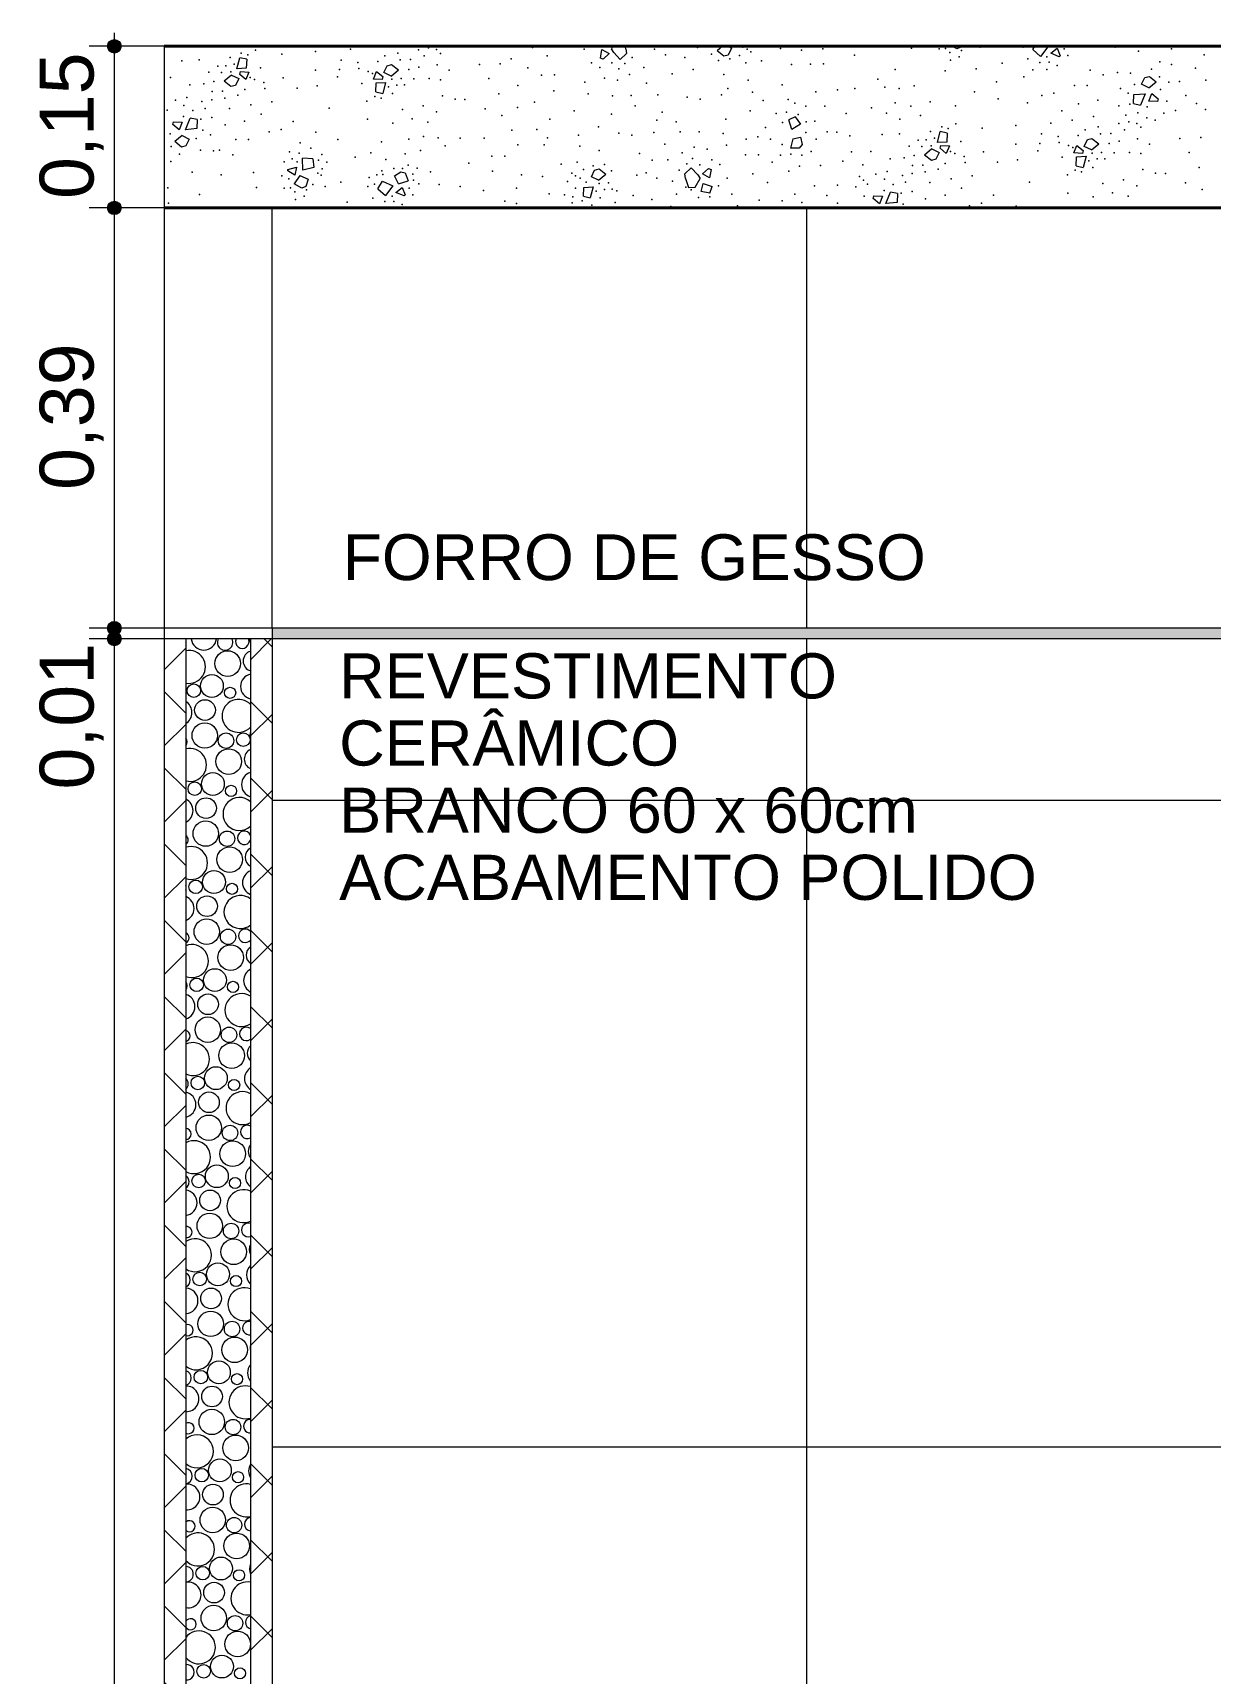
# Model space of a CAD drawing. Header units: metres. Extents: x -1.9 to 95.3, y -2.2 to 2.5.
# Drawn here: x 79.945 to 81.038, y 0.075 to 1.597 of the extents above; entities that cross this region are included whole.
import ezdxf

# ---------------------------------------------------------------- set-up
doc = ezdxf.new("R2010")
doc.units = ezdxf.units.M
doc.header["$MEASUREMENT"] = 0
for name, color, linetype in [('COTAS CORTE', 7, 'Continuous'), ('FORRO.EXEC', 7, 'Continuous'), ('LAJES.EST', 7, 'Continuous'), ('PAREDE CONSTRUIR', 7, 'Continuous')]:
    doc.layers.add(name, color=color, linetype=linetype)
for name, color, linetype, lineweight, true_color in [('COTAS CORTE_Caneta_No__25', 7, 'Continuous', 13, 0x982312), ('LAJES.EST_Caneta_No__97', 7, 'Continuous', 13, 0x6b6b6b), ('NOTAS-EXECUTIVO.ARQ_Caneta_No__12', 7, 'Continuous', 0, 0x030303), ('PAREDE CONSTRUIR_Caneta_No__96', 7, 'Continuous', 0, 0xb6b6b6), ('PAREDE CONSTRUIR_Caneta_No__97', 7, 'Continuous', 13, 0x6b6b6b)]:
    doc.layers.add(name, color=color, linetype=linetype, lineweight=lineweight, true_color=true_color)
for name, color, linetype, lineweight in [('FORRO.EXEC_Caneta_No__241', 7, 'Continuous', 13), ('LAJES.EST_Caneta_No__1', 7, 'Continuous', 40), ('LAJES.EST_Caneta_No__241', 7, 'Continuous', 13), ('PAREDE CONSTRUIR_Caneta_No__241', 7, 'Continuous', 13), ('PAREDE CONSTRUIR_Caneta_No__83', 84, 'Continuous', 0)]:
    doc.layers.add(name, color=color, linetype=linetype, lineweight=lineweight)
doc.styles.add('GENERATED_STYLE_1', font='arial.ttf')
doc.dimstyles.new('GENERATED_STYLE__2', dxfattribs={"dimtxt": 0.05, "dimasz": 0.02375, "dimexe": 0.18, "dimexo": 0.267183, "dimgap": 0, "dimtad": 1, "dimzin": 0, "dimdsep": 46, "dimtxsty": 'GENERATED_STYLE_1', "dimblk": 'ARROWHEAD_11', "dimblk1": 'ARROWHEAD_11', "dimblk2": 'ARROWHEAD_11', "dimcen": 0.09, "dimclrd": 256, "dimclre": 256, "dimclrt": 256, "dimadec": 0, "dimazin": 0, "dimtfac": 1, "dimtdec": 4, "dimtmove": 0, "dimatfit": 3, "dimfxl": 0, "dimtolj": 1, "dimtzin": 0, "dimarcsym": 0})
pattern_1 = [(45, (140.726885, -2.115), (-0.03535534, 0.03535534), []), (135, (140.726885, -2.115), (0.03535534, 0.03535534), [])]

# ---------------------------------------------------------------- blocks, each defined once
blk = doc.blocks.new('*X286', base_point=(140.7269, -2.115))
at = {"layer": 'PAREDE CONSTRUIR_Caneta_No__96', "color": 253, "linetype": 'Continuous', "lineweight": 0, "true_color": 0xb6b6b6}
for centre, radius in [((80.1261, 1.0122), 0.0119), ((80.0947, 0.987), 0.00627), ((80.1115, 0.9914), 0.0106), ((80.1284, 0.985), 0.00517), ((80.1051, 0.969), 0.00959), ((80.1049, 0.9454), 0.0118), ((80.1246, 0.9406), 0.00715), ((80.1406, 0.9415), 0.00627), ((80.1271, 0.9212), 0.0119), ((80.0956, 0.896), 0.00627), ((80.1124, 0.9004), 0.0106), ((80.1293, 0.894), 0.00517), ((80.1061, 0.878), 0.00959), ((80.1058, 0.8544), 0.0118), ((80.1256, 0.8496), 0.00715), ((80.128, 0.8302), 0.0119), ((80.0965, 0.805), 0.00627), ((80.1134, 0.8094), 0.0106), ((80.1302, 0.8031), 0.00517), ((80.107, 0.787), 0.00959), ((80.1067, 0.7634), 0.0118), ((80.1265, 0.7586), 0.00715), ((80.1289, 0.7393), 0.0119), ((80.0974, 0.714), 0.00627), ((80.1143, 0.7184), 0.0106), ((80.1311, 0.7121), 0.00517), ((80.1079, 0.696), 0.00959), ((80.1077, 0.6724), 0.0118), ((80.1274, 0.6676), 0.00715), ((80.1298, 0.6483), 0.0119), ((80.0984, 0.623), 0.00627), ((80.1152, 0.6274), 0.0106), ((80.1321, 0.6211), 0.00517), ((80.1088, 0.605), 0.00959), ((80.1086, 0.5814), 0.0118), ((80.1283, 0.5766), 0.00715), ((80.1308, 0.5573), 0.0119), ((80.0993, 0.532), 0.00627), ((80.1161, 0.5364), 0.0106), ((80.133, 0.5301), 0.00517), ((80.1098, 0.514), 0.00959), ((80.1095, 0.4904), 0.0118), ((80.1293, 0.4856), 0.00715), ((80.1317, 0.4663), 0.0119), ((80.1002, 0.441), 0.00627), ((80.1171, 0.4454), 0.0106), ((80.1339, 0.4391), 0.00517), ((80.1107, 0.423), 0.00959), ((80.1104, 0.3994), 0.0118), ((80.1302, 0.3946), 0.00715), ((80.1326, 0.3753), 0.0119), ((80.1012, 0.35), 0.00627), ((80.118, 0.3544), 0.0106), ((80.1348, 0.3481), 0.00517), ((80.1116, 0.332), 0.00959), ((80.1114, 0.3084), 0.0118), ((80.1311, 0.3036), 0.00715), ((80.1335, 0.2843), 0.0119), ((80.1189, 0.2634), 0.0106), ((80.1021, 0.259), 0.00627), ((80.1358, 0.2571), 0.00517), ((80.1125, 0.241), 0.00959), ((80.1123, 0.2174), 0.0118), ((80.1321, 0.2126), 0.00715), ((80.1345, 0.1933), 0.0119), ((80.1199, 0.1724), 0.0106), ((80.103, 0.168), 0.00627), ((80.1367, 0.1661), 0.00517), ((80.1135, 0.15), 0.00959), ((80.1132, 0.1264), 0.0118), ((80.133, 0.1216), 0.00715), ((80.1354, 0.1023), 0.0119), ((80.1208, 0.0814), 0.0106), ((80.1039, 0.077), 0.00627), ((80.1376, 0.0751), 0.00517)]:
    blk.add_circle(centre, radius, dxfattribs=at)
for centre, radius, start, end in [((80.0824, 1.0305), 0.00517, 341.4327, 18.5673), ((80.0902, 1.0091), 0.0153, 259.0465, 100.9535), ((80.104, 1.0364), 0.0118, 186.597, 353.403), ((80.1237, 1.0316), 0.00715, 151.4275, 28.5725), ((80.1397, 1.0325), 0.00627, 156.1784, 23.8216), ((80.1501, 1.0145), 0.00959, 107.0254, 252.9746), ((80.1565, 1.0369), 0.0106, 190.2924, 210.3118), ((80.1499, 0.9909), 0.0118, 102.4648, 257.5352), ((80.0811, 0.9667), 0.0119, 301.3279, 58.6721), ((80.1362, 0.9636), 0.0153, 43.1468, 316.8532), ((80.1574, 0.9459), 0.0106, 161.8831, 198.1169), ((80.0834, 0.9395), 0.00517, 320.2313, 39.7687), ((80.0912, 0.9181), 0.0153, 255.4881, 104.5119), ((80.1511, 0.9235), 0.00959, 112.921, 247.079), ((80.1508, 0.8999), 0.0118, 107.1102, 252.8898), ((80.0821, 0.8757), 0.0119, 296.2454, 63.7546), ((80.1371, 0.8726), 0.0153, 48.0074, 311.9926), ((80.0843, 0.8485), 0.00517, 306.1085, 53.8915), ((80.1415, 0.8505), 0.00627, 22.1479, 337.8521), ((80.0921, 0.8271), 0.0153, 251.8714, 108.1286), ((80.152, 0.8325), 0.00959, 119.0862, 240.9138), ((80.1517, 0.8089), 0.0118, 111.8748, 248.1252), ((80.0806, 0.8041), 0.00715, 341.1246, 18.8754), ((80.083, 0.7848), 0.0119, 291.3768, 68.6232), ((80.138, 0.7816), 0.0153, 52.5214, 307.4786), ((80.0852, 0.7576), 0.00517, 294.2048, 65.7952), ((80.1424, 0.7595), 0.00627, 38.8907, 321.1093), ((80.093, 0.7361), 0.0153, 248.1783, 111.8217), ((80.1529, 0.7415), 0.00959, 125.647, 234.353), ((80.0815, 0.7131), 0.00715, 324.7394, 35.2606), ((80.1527, 0.7179), 0.0118, 116.8047, 243.1953), ((80.0839, 0.6938), 0.0119, 286.6653, 73.3347), ((80.1389, 0.6906), 0.0153, 56.7773, 303.2227), ((80.0861, 0.6666), 0.00517, 283.3372, 76.6628), ((80.1434, 0.6685), 0.00627, 50.9147, 309.0853), ((80.0939, 0.6451), 0.0153, 244.387, 115.613), ((80.1538, 0.6505), 0.00959, 132.8011, 227.1989), ((80.0824, 0.6221), 0.00715, 313.3809, 46.6191), ((80.1536, 0.6269), 0.0118, 121.9596, 238.0404), ((80.0848, 0.6028), 0.0119, 282.0674, 77.9326), ((80.1399, 0.5996), 0.0153, 60.835, 299.165), ((80.0871, 0.5756), 0.00517, 272.9443, 87.0557), ((80.1443, 0.5775), 0.00627, 61.1442, 298.8558), ((80.0949, 0.5541), 0.0153, 240.4713, 119.5287), ((80.1548, 0.5595), 0.00959, 140.9067, 219.0933), ((80.0833, 0.5311), 0.00715, 303.8593, 56.1407), ((80.1545, 0.5359), 0.0118, 127.4227, 232.5773), ((80.0858, 0.5118), 0.0119, 277.5473, 82.4527), ((80.1408, 0.5086), 0.0153, 64.7381, 295.2619), ((80.088, 0.4846), 0.00517, 262.6487, 97.3513), ((80.1452, 0.4865), 0.00627, 70.4434, 289.5566), ((80.0958, 0.4631), 0.0153, 236.3975, 123.6025), ((80.1557, 0.4685), 0.00959, 150.7839, 209.2161), ((80.0843, 0.4401), 0.00715, 295.3069, 64.6931), ((80.1554, 0.4449), 0.0118, 133.3191, 226.6809), ((80.0867, 0.4208), 0.0119, 273.0741, 86.9259), ((80.1417, 0.4176), 0.0153, 68.5193, 291.4807), ((80.0889, 0.3936), 0.00517, 252.1052, 107.8948), ((80.1462, 0.3955), 0.00627, 79.2298, 280.7702), ((80.0967, 0.3721), 0.0153, 232.1209, 127.8791), ((80.1566, 0.3775), 0.00959, 165.801, 194.199), ((80.0852, 0.3491), 0.00715, 287.3241, 72.6759), ((80.1564, 0.3539), 0.0118, 139.8564, 220.1436), ((80.0876, 0.3298), 0.0119, 268.6195, 91.3805), ((80.1426, 0.3266), 0.0153, 72.2047, 287.7953), ((80.0898, 0.3026), 0.00517, 240.8835, 119.1165), ((80.1471, 0.3045), 0.00627, 87.7648, 272.2352), ((80.0976, 0.2811), 0.0153, 227.5794, 132.4206), ((80.0861, 0.2581), 0.00715, 279.6766, 80.3234), ((80.1573, 0.2629), 0.0118, 147.4372, 212.5628), ((80.0885, 0.2388), 0.0119, 264.1566, 95.8434), ((80.1436, 0.2356), 0.0153, 75.8153, 284.1847), ((80.0908, 0.2116), 0.00517, 228.2483, 131.7517), ((80.148, 0.2135), 0.00627, 96.25, 263.75), ((80.0986, 0.1901), 0.0153, 222.6812, 137.3188), ((80.0871, 0.1671), 0.00715, 272.2006, 87.7994), ((80.1582, 0.1719), 0.0118, 157.098, 202.902), ((80.0895, 0.1478), 0.0119, 259.6578, 100.3422), ((80.1445, 0.1446), 0.0153, 79.3692, 280.6308), ((80.0917, 0.1206), 0.00517, 212.3043, 147.6957), ((80.1489, 0.1225), 0.00627, 104.8765, 255.1235), ((80.0995, 0.0992), 0.0153, 217.278, 142.722), ((80.088, 0.0761), 0.00715, 264.7621, 95.2379)]:
    blk.add_arc(centre, radius, start, end, dxfattribs=at)
blk = doc.blocks.new('*X288', base_point=(140.7269, -2.115))
at = {"layer": 'LAJES.EST_Caneta_No__241', "color": 7, "linetype": 'Continuous', "lineweight": 13}
for p, q in [((80.4836, 1.585), (80.4821, 1.5826)), ((80.4957, 1.5825), (80.4949, 1.585)), ((80.5851, 1.585), (80.5802, 1.5809)), ((80.5901, 1.585), (80.5937, 1.5833)), ((80.5937, 1.5833), (80.5906, 1.5769)), ((80.8026, 1.5826), (80.7982, 1.585)), ((80.8064, 1.5842), (80.8026, 1.5826)), ((80.8067, 1.585), (80.8064, 1.5842)), ((80.8732, 1.5819), (80.8751, 1.585)), ((80.8872, 1.5846), (80.8803, 1.5756)), ((80.8863, 1.585), (80.8872, 1.5846)), ((80.8899, 1.5786), (80.8958, 1.5833)), ((80.8958, 1.5833), (80.8985, 1.5762)), ((80.1347, 1.5641), (80.1373, 1.5744)), ((80.1438, 1.573), (80.1373, 1.5744)), ((80.1438, 1.573), (80.1434, 1.5647)), ((80.2741, 1.567), (80.2782, 1.568)), ((80.2782, 1.568), (80.2845, 1.563)), ((80.472, 1.5741), (80.4734, 1.582)), ((80.4745, 1.5731), (80.472, 1.5741)), ((80.4734, 1.582), (80.48, 1.5782)), ((80.48, 1.5782), (80.4745, 1.5731)), ((80.4843, 1.5791), (80.4821, 1.5826)), ((80.4904, 1.5727), (80.4843, 1.5791)), ((80.4962, 1.5783), (80.4904, 1.5727)), ((80.4957, 1.5825), (80.4962, 1.5783)), ((80.5865, 1.5759), (80.5802, 1.5809)), ((80.5906, 1.5769), (80.5865, 1.5759)), ((80.8732, 1.5819), (80.8803, 1.5756)), ((80.8975, 1.5753), (80.8899, 1.5786)), ((80.8985, 1.5762), (80.8975, 1.5753)), ((80.1297, 1.5582), (80.1229, 1.5527)), ((80.1297, 1.5582), (80.1364, 1.5551)), ((80.1364, 1.5551), (80.1333, 1.5487)), ((80.1434, 1.5647), (80.1347, 1.5641)), ((80.1373, 1.5589), (80.138, 1.5615)), ((80.1431, 1.5541), (80.1373, 1.5589)), ((80.138, 1.5615), (80.1459, 1.5611)), ((80.1459, 1.5611), (80.1431, 1.5541)), ((80.2615, 1.5546), (80.2643, 1.5616)), ((80.2694, 1.5542), (80.2615, 1.5546)), ((80.2643, 1.5616), (80.2701, 1.5568)), ((80.2701, 1.5568), (80.2694, 1.5542)), ((80.271, 1.5606), (80.2741, 1.567)), ((80.2777, 1.5574), (80.271, 1.5606)), ((80.2777, 1.5574), (80.2845, 1.563)), ((80.9741, 1.5497), (80.9772, 1.5561)), ((80.9772, 1.5561), (80.9813, 1.5571)), ((80.9813, 1.5571), (80.9876, 1.5521)), ((80.1292, 1.5477), (80.1229, 1.5527)), ((80.1333, 1.5487), (80.1292, 1.5477)), ((80.2636, 1.5427), (80.264, 1.551)), ((80.2636, 1.5427), (80.2701, 1.5412)), ((80.264, 1.551), (80.2727, 1.5515)), ((80.2727, 1.5515), (80.2701, 1.5412)), ((80.9667, 1.5318), (80.967, 1.5401)), ((80.967, 1.5401), (80.9775, 1.541)), ((80.9775, 1.541), (80.9732, 1.5303)), ((80.9808, 1.5465), (80.9741, 1.5497)), ((80.9808, 1.5465), (80.9876, 1.5521)), ((80.9808, 1.5341), (80.9836, 1.5411)), ((80.9836, 1.5411), (80.9894, 1.5363)), ((80.9667, 1.5318), (80.9732, 1.5303)), ((80.9887, 1.5337), (80.9808, 1.5341)), ((80.9894, 1.5363), (80.9887, 1.5337)), ((80.0752, 1.5123), (80.0759, 1.5149)), ((80.081, 1.5075), (80.0752, 1.5123)), ((80.0759, 1.5149), (80.0838, 1.5146)), ((80.0838, 1.5146), (80.081, 1.5075)), ((80.0871, 1.5076), (80.0914, 1.5183)), ((80.0975, 1.5086), (80.0871, 1.5076)), ((80.0979, 1.5169), (80.0914, 1.5183)), ((80.0979, 1.5169), (80.0975, 1.5086)), ((80.6528, 1.5195), (80.6468, 1.5167)), ((80.6495, 1.5078), (80.6468, 1.5167)), ((80.6576, 1.5126), (80.6495, 1.5078)), ((80.6528, 1.5195), (80.6576, 1.5126)), ((80.0838, 1.5021), (80.077, 1.4965)), ((80.0833, 1.4915), (80.077, 1.4965)), ((80.0874, 1.4926), (80.0833, 1.4915)), ((80.0838, 1.5021), (80.0905, 1.4989)), ((80.0905, 1.4989), (80.0874, 1.4926)), ((80.6505, 1.4992), (80.6484, 1.4906)), ((80.6505, 1.4992), (80.6577, 1.5007)), ((80.6591, 1.4937), (80.6565, 1.4904)), ((80.6577, 1.5007), (80.6591, 1.4937)), ((80.7846, 1.4956), (80.7871, 1.5059)), ((80.7933, 1.4961), (80.7846, 1.4956)), ((80.7936, 1.5044), (80.7871, 1.5059)), ((80.7871, 1.4903), (80.7878, 1.4929)), ((80.7878, 1.4929), (80.7957, 1.4925)), ((80.7957, 1.4925), (80.7929, 1.4855)), ((80.7936, 1.5044), (80.7933, 1.4961)), ((80.9113, 1.486), (80.9141, 1.493)), ((80.9141, 1.493), (80.9199, 1.4882)), ((80.9208, 1.492), (80.9239, 1.4984)), ((80.9275, 1.4888), (80.9208, 1.492)), ((80.9239, 1.4984), (80.928, 1.4994)), ((80.9275, 1.4888), (80.9343, 1.4944)), ((80.928, 1.4994), (80.9343, 1.4944)), ((80.196, 1.4699), (80.1957, 1.4813)), ((80.2052, 1.4807), (80.1957, 1.4813)), ((80.2052, 1.4807), (80.2062, 1.4724)), ((80.6565, 1.4904), (80.6484, 1.4906)), ((80.7795, 1.4897), (80.7727, 1.4841)), ((80.779, 1.4791), (80.7727, 1.4841)), ((80.7831, 1.4801), (80.779, 1.4791)), ((80.7795, 1.4897), (80.7862, 1.4865)), ((80.7862, 1.4865), (80.7831, 1.4801)), ((80.7929, 1.4855), (80.7871, 1.4903)), ((80.9192, 1.4856), (80.9113, 1.486)), ((80.9134, 1.4741), (80.9138, 1.4824)), ((80.9138, 1.4824), (80.9225, 1.4829)), ((80.9199, 1.4882), (80.9192, 1.4856)), ((80.9225, 1.4829), (80.9199, 1.4726)), ((80.182, 1.4693), (80.1821, 1.4706)), ((80.1884, 1.4655), (80.182, 1.4693)), ((80.1821, 1.4706), (80.1901, 1.4728)), ((80.1931, 1.4652), (80.1877, 1.4573)), ((80.1901, 1.4728), (80.1884, 1.4655)), ((80.1931, 1.4652), (80.2007, 1.4618)), ((80.2062, 1.4724), (80.196, 1.4699)), ((80.2007, 1.4618), (80.1987, 1.455)), ((80.2808, 1.4647), (80.2867, 1.4686)), ((80.2846, 1.4572), (80.2808, 1.4647)), ((80.2867, 1.4686), (80.2907, 1.4675)), ((80.2907, 1.4675), (80.2937, 1.46)), ((80.4636, 1.4638), (80.4666, 1.4701)), ((80.4702, 1.4606), (80.4636, 1.4638)), ((80.4666, 1.4701), (80.4707, 1.4712)), ((80.4702, 1.4606), (80.477, 1.4662)), ((80.4707, 1.4712), (80.477, 1.4662)), ((80.5504, 1.4665), (80.5562, 1.4721)), ((80.5509, 1.4623), (80.5504, 1.4665)), ((80.5509, 1.4623), (80.5538, 1.4539)), ((80.5562, 1.4721), (80.5623, 1.4658)), ((80.5598, 1.4543), (80.5644, 1.4623)), ((80.5623, 1.4658), (80.5644, 1.4623)), ((80.5666, 1.4666), (80.5721, 1.4717)), ((80.5731, 1.4629), (80.5666, 1.4666)), ((80.5721, 1.4717), (80.5746, 1.4707)), ((80.5746, 1.4707), (80.5731, 1.4629)), ((80.9134, 1.4741), (80.9199, 1.4726)), ((80.1948, 1.4534), (80.1877, 1.4573)), ((80.1987, 1.455), (80.1948, 1.4534)), ((80.2654, 1.4528), (80.2699, 1.4598)), ((80.2654, 1.4528), (80.2725, 1.4464)), ((80.2699, 1.4598), (80.2794, 1.4554)), ((80.2794, 1.4554), (80.2725, 1.4464)), ((80.2821, 1.4494), (80.2881, 1.4541)), ((80.2898, 1.4461), (80.2821, 1.4494)), ((80.2846, 1.4572), (80.2937, 1.46)), ((80.2881, 1.4541), (80.2907, 1.4471)), ((80.2907, 1.4471), (80.2898, 1.4461)), ((80.4562, 1.4458), (80.4565, 1.4541)), ((80.4565, 1.4541), (80.4652, 1.4547)), ((80.4652, 1.4547), (80.4626, 1.4444)), ((80.5538, 1.4539), (80.5598, 1.4543)), ((80.5654, 1.4501), (80.5674, 1.4578)), ((80.5736, 1.4486), (80.5654, 1.4501)), ((80.5674, 1.4578), (80.5758, 1.4549)), ((80.5736, 1.4486), (80.5758, 1.4549)), ((80.725, 1.4437), (80.7257, 1.4463)), ((80.7257, 1.4463), (80.7336, 1.446)), ((80.7369, 1.439), (80.7412, 1.4497)), ((80.7477, 1.4483), (80.7412, 1.4497)), ((80.7477, 1.4483), (80.7473, 1.44)), ((80.4562, 1.4458), (80.4626, 1.4444)), ((80.7308, 1.4389), (80.725, 1.4437)), ((80.7336, 1.446), (80.7308, 1.4389)), ((80.7473, 1.44), (80.7369, 1.439))]:
    blk.add_line(p, q, dxfattribs=at)
for p in [(80.2599, 1.585), (80.3125, 1.5836), (80.3368, 1.5849), (80.409, 1.5839), (80.5079, 1.585), (80.562, 1.5839), (80.6042, 1.5843), (80.7607, 1.5833), (80.8244, 1.5842), (80.8641, 1.5842), (80.9496, 1.5842), (80.0835, 1.5716), (80.0996, 1.5725), (80.1283, 1.5745), (80.1321, 1.5684), (80.1388, 1.5787), (80.1448, 1.5772), (80.152, 1.5815), (80.1764, 1.5776), (80.2075, 1.58), (80.2314, 1.5722), (80.2402, 1.5824), (80.2468, 1.5698), (80.2654, 1.5709), (80.2719, 1.5761), (80.2839, 1.5787), (80.2861, 1.5724), (80.2958, 1.5727), (80.3033, 1.5818), (80.3083, 1.5762), (80.3198, 1.5819), (80.3236, 1.5784), (80.3597, 1.568), (80.3791, 1.5688), (80.3892, 1.5734), (80.4226, 1.576), (80.4569, 1.5823), (80.4637, 1.5695), (80.4825, 1.5697), (80.4945, 1.569), (80.5015, 1.5747), (80.5222, 1.5824), (80.5323, 1.5772), (80.5504, 1.5745), (80.5751, 1.5778), (80.5816, 1.5718), (80.5919, 1.5732), (80.601, 1.5764), (80.6069, 1.5697), (80.6082, 1.5824), (80.6116, 1.5798), (80.6215, 1.5714), (80.6391, 1.583), (80.6493, 1.5682), (80.6584, 1.5813), (80.667, 1.5685), (80.6783, 1.5827), (80.679, 1.5686), (80.7077, 1.5767), (80.7863, 1.5825), (80.7922, 1.5829), (80.7963, 1.5791), (80.7967, 1.5721), (80.8049, 1.5752), (80.8071, 1.5811), (80.8447, 1.5694), (80.8684, 1.5733), (80.8797, 1.57), (80.8863, 1.5751), (80.8882, 1.5702), (80.9022, 1.5825), (80.9056, 1.5763), (80.9713, 1.5805), (80.9911, 1.5706), (81.0017, 1.5825), (81.0019, 1.5682), (81.0322, 1.5772), (80.0731, 1.5561), (80.1087, 1.5609), (80.1171, 1.5664), (80.1203, 1.5606), (80.1243, 1.5667), (80.1291, 1.5612), (80.1469, 1.5561), (80.1509, 1.5541), (80.1567, 1.5651), (80.1776, 1.5557), (80.2077, 1.5629), (80.2279, 1.5565), (80.2299, 1.5634), (80.2477, 1.5643), (80.2565, 1.5616), (80.2605, 1.5596), (80.2783, 1.5544), (80.2871, 1.5551), (80.2942, 1.5635), (80.2987, 1.5547), (80.3035, 1.5655), (80.313, 1.5551), (80.3204, 1.5677), (80.3236, 1.554), (80.3315, 1.5627), (80.3683, 1.555), (80.4046, 1.565), (80.4173, 1.5583), (80.4294, 1.5584), (80.4713, 1.5653), (80.4756, 1.5554), (80.4878, 1.5535), (80.4892, 1.564), (80.4988, 1.5587), (80.5121, 1.5652), (80.5385, 1.5594), (80.5579, 1.5633), (80.5865, 1.5587), (80.6091, 1.5536), (80.7294, 1.5546), (80.7453, 1.5634), (80.7919, 1.5623), (80.8207, 1.5642), (80.8648, 1.5566), (80.8731, 1.5631), (80.886, 1.5636), (80.8957, 1.5673), (80.9263, 1.5627), (80.9385, 1.5586), (80.9516, 1.5607), (80.9637, 1.5599), (80.9832, 1.5637), (80.9908, 1.5567), (81.024, 1.5646), (81.0337, 1.5536), (80.0882, 1.5375), (80.0909, 1.5492), (80.1039, 1.5502), (80.1116, 1.543), (80.1132, 1.5522), (80.1213, 1.5433), (80.1355, 1.5395), (80.142, 1.5448), (80.1597, 1.5514), (80.1606, 1.5459), (80.1907, 1.546), (80.2091, 1.5482), (80.2507, 1.5506), (80.2626, 1.5385), (80.2753, 1.5473), (80.2791, 1.5412), (80.2831, 1.549), (80.2903, 1.5493), (80.3253, 1.539), (80.3776, 1.541), (80.3952, 1.5485), (80.4286, 1.5438), (80.4575, 1.5516), (80.4607, 1.5409), (80.4831, 1.5391), (80.5006, 1.5392), (80.5148, 1.5507), (80.5252, 1.54), (80.5524, 1.5377), (80.5844, 1.54), (80.5901, 1.5457), (80.6131, 1.5425), (80.6405, 1.5491), (80.6718, 1.5428), (80.692, 1.5447), (80.708, 1.5457), (80.7359, 1.5471), (80.7493, 1.5457), (80.7632, 1.5483), (80.819, 1.5426), (80.8393, 1.5521), (80.8815, 1.5392), (80.8927, 1.5415), (80.9117, 1.5487), (80.9235, 1.5486), (80.9545, 1.5458), (80.9615, 1.5416), (80.9676, 1.5494), (80.9917, 1.5448), (80.9992, 1.5516), (81.0091, 1.5522), (81.0152, 1.5392), (80.0699, 1.5257), (80.0778, 1.5349), (80.0856, 1.5301), (80.0939, 1.5254), (80.1023, 1.5337), (80.1052, 1.5274), (80.1115, 1.5354), (80.1235, 1.537), (80.1279, 1.5272), (80.1475, 1.5307), (80.1672, 1.5333), (80.2203, 1.5275), (80.2554, 1.5341), (80.2686, 1.537), (80.2882, 1.5262), (80.3074, 1.5297), (80.3199, 1.5241), (80.3373, 1.5358), (80.3463, 1.5355), (80.365, 1.5269), (80.395, 1.5283), (80.4107, 1.533), (80.4477, 1.5252), (80.5042, 1.5298), (80.5293, 1.5238), (80.5646, 1.5358), (80.611, 1.5252), (80.623, 1.5348), (80.635, 1.5226), (80.6445, 1.5239), (80.6462, 1.5355), (80.6523, 1.5323), (80.6625, 1.5293), (80.6801, 1.5295), (80.7001, 1.5225), (80.7234, 1.5279), (80.7374, 1.5229), (80.7454, 1.5326), (80.76, 1.5295), (80.7778, 1.5333), (80.8014, 1.5297), (80.8409, 1.5361), (80.8682, 1.5325), (80.9, 1.5252), (80.9154, 1.5316), (80.9334, 1.5351), (80.9531, 1.5298), (80.9633, 1.5314), (80.9707, 1.5232), (80.9793, 1.5287), (80.9946, 1.523), (80.9976, 1.5342), (81.0056, 1.5254), (81.0249, 1.532), (81.0334, 1.5263), (80.0853, 1.5199), (80.1013, 1.5173), (80.1031, 1.5071), (80.1115, 1.5189), (80.1238, 1.512), (80.1419, 1.5155), (80.1572, 1.5219), (80.1757, 1.5079), (80.187, 1.5153), (80.2558, 1.5174), (80.2794, 1.5138), (80.2972, 1.5176), (80.3118, 1.5145), (80.3806, 1.5207), (80.413, 1.5078), (80.4249, 1.5174), (80.4703, 1.5102), (80.4823, 1.5219), (80.5242, 1.5164), (80.5424, 1.515), (80.5883, 1.5174), (80.6252, 1.5096), (80.6409, 1.5143), (80.6553, 1.5218), (80.6629, 1.5148), (80.671, 1.5156), (80.7499, 1.5174), (80.769, 1.5209), (80.7886, 1.5101), (80.7946, 1.5086), (80.8018, 1.5129), (80.8262, 1.509), (80.8573, 1.5114), (80.89, 1.5138), (80.9097, 1.5164), (80.9217, 1.5075), (80.9293, 1.5199), (80.9337, 1.5101), (80.9531, 1.5132), (80.9581, 1.5076), (80.9593, 1.5212), (80.9623, 1.515), (80.9696, 1.5133), (80.9734, 1.5098), (80.979, 1.5185), (80.9866, 1.5163), (80.0729, 1.5039), (80.0738, 1.4919), (80.097, 1.4993), (80.1101, 1.5029), (80.1337, 1.4984), (80.1455, 1.4984), (80.1645, 1.5055), (80.1934, 1.4955), (80.208, 1.5052), (80.2282, 1.4984), (80.2688, 1.4963), (80.2941, 1.4988), (80.3079, 1.5014), (80.3213, 1.5), (80.3278, 1.4925), (80.3419, 1.4998), (80.3641, 1.4998), (80.3898, 1.507), (80.3954, 1.4935), (80.4198, 1.4935), (80.4228, 1.5001), (80.4516, 1.5026), (80.4529, 1.4923), (80.489, 1.5045), (80.5012, 1.5026), (80.5214, 1.5049), (80.5318, 1.4941), (80.546, 1.5056), (80.5635, 1.5057), (80.5859, 1.504), (80.5891, 1.4932), (80.6073, 1.4988), (80.618, 1.5011), (80.6297, 1.4989), (80.6407, 1.494), (80.6627, 1.5049), (80.6722, 1.4988), (80.6823, 1.5055), (80.6913, 1.5052), (80.7033, 1.502), (80.7333, 1.503), (80.7494, 1.5039), (80.7585, 1.4923), (80.7669, 1.4978), (80.7701, 1.492), (80.7741, 1.4981), (80.7781, 1.5059), (80.7789, 1.4927), (80.7819, 1.4998), (80.8065, 1.4965), (80.8575, 1.4943), (80.8797, 1.4948), (80.8812, 1.5036), (80.8966, 1.5012), (80.8975, 1.4957), (80.9063, 1.493), (80.9152, 1.5023), (80.9359, 1.5038), (80.944, 1.4949), (80.9456, 1.5041), (80.9533, 1.4969), (80.9702, 1.4991), (80.9813, 1.4941), (81.0095, 1.4994), (81.0289, 1.5002), (80.0735, 1.4781), (80.0814, 1.485), (80.1009, 1.4887), (80.113, 1.488), (80.1187, 1.4885), (80.1309, 1.4844), (80.1785, 1.4779), (80.1836, 1.4869), (80.1861, 1.4804), (80.1907, 1.4778), (80.1926, 1.4859), (80.2034, 1.4904), (80.2103, 1.4793), (80.2136, 1.4847), (80.2181, 1.4776), (80.2445, 1.4822), (80.2591, 1.486), (80.2728, 1.48), (80.2907, 1.4852), (80.3049, 1.4882), (80.3713, 1.4831), (80.3832, 1.4831), (80.4503, 1.4774), (80.4707, 1.4884), (80.5081, 1.4854), (80.5199, 1.4794), (80.5345, 1.4797), (80.5477, 1.4861), (80.5574, 1.4809), (80.5588, 1.4913), (80.571, 1.4894), (80.5753, 1.4796), (80.6065, 1.4842), (80.6186, 1.4843), (80.6313, 1.4776), (80.6389, 1.484), (80.6487, 1.485), (80.6589, 1.4841), (80.6676, 1.4875), (80.697, 1.4783), (80.705, 1.487), (80.7229, 1.4875), (80.7407, 1.4806), (80.7537, 1.4816), (80.763, 1.4836), (80.7967, 1.4875), (80.8007, 1.4855), (80.8095, 1.4828), (80.8104, 1.4773), (80.8274, 1.4871), (80.8405, 1.4774), (80.8589, 1.4796), (80.8777, 1.4879), (80.9005, 1.482), (80.9104, 1.491), (80.9251, 1.4787), (80.9281, 1.4858), (80.9329, 1.4804), (80.9369, 1.4865), (80.9401, 1.4807), (80.9485, 1.4862), (80.9628, 1.4865), (80.9734, 1.4854), (81.0181, 1.4864), (80.0933, 1.4682), (80.1201, 1.4658), (80.15, 1.468), (80.1765, 1.4647), (80.183, 1.462), (80.2098, 1.4674), (80.2128, 1.4654), (80.2139, 1.4712), (80.2574, 1.4633), (80.2646, 1.4657), (80.2691, 1.4695), (80.2702, 1.4661), (80.2804, 1.4715), (80.2882, 1.4715), (80.2936, 1.4747), (80.2978, 1.4662), (80.3019, 1.472), (80.3143, 1.4685), (80.3499, 1.4765), (80.3719, 1.469), (80.3988, 1.4658), (80.4181, 1.4641), (80.4357, 1.4757), (80.4456, 1.4673), (80.449, 1.4647), (80.4531, 1.4627), (80.4562, 1.4707), (80.4653, 1.4739), (80.4756, 1.4752), (80.4821, 1.4693), (80.5059, 1.4654), (80.5143, 1.4676), (80.5243, 1.4625), (80.5451, 1.4701), (80.5521, 1.4758), (80.5641, 1.4751), (80.5829, 1.4753), (80.5897, 1.4626), (80.6133, 1.4666), (80.6467, 1.4692), (80.6568, 1.4738), (80.6762, 1.4745), (80.7123, 1.4641), (80.7155, 1.4749), (80.7276, 1.4663), (80.7354, 1.4616), (80.738, 1.4689), (80.7521, 1.4651), (80.7613, 1.4669), (80.7614, 1.4744), (80.7711, 1.4747), (80.7733, 1.4684), (80.7854, 1.471), (80.7918, 1.4762), (80.7973, 1.4621), (80.817, 1.4647), (80.9052, 1.4656), (80.9124, 1.4699), (80.9184, 1.4684), (80.9289, 1.4726), (80.9751, 1.4705), (80.9871, 1.4672), (80.9961, 1.4669), (81.0274, 1.4724), (80.0706, 1.4535), (80.0999, 1.4475), (80.1529, 1.4541), (80.1785, 1.4534), (80.1844, 1.4537), (80.1885, 1.4499), (80.1993, 1.4519), (80.2053, 1.4567), (80.2166, 1.455), (80.231, 1.4589), (80.2563, 1.455), (80.2624, 1.4571), (80.2944, 1.4533), (80.2978, 1.4471), (80.2986, 1.4607), (80.3034, 1.4573), (80.3223, 1.4567), (80.3418, 1.455), (80.3635, 1.4513), (80.394, 1.4533), (80.4244, 1.448), (80.4385, 1.4471), (80.4414, 1.4595), (80.4488, 1.4532), (80.4586, 1.4589), (80.4679, 1.4505), (80.4708, 1.4576), (80.4756, 1.4521), (80.4796, 1.4582), (80.4829, 1.4524), (80.4872, 1.4509), (80.5025, 1.4465), (80.5387, 1.4598), (80.5425, 1.4477), (80.5512, 1.4544), (80.5562, 1.4519), (80.5814, 1.4555), (80.594, 1.4477), (80.6269, 1.4587), (80.6524, 1.4477), (80.6707, 1.4555), (80.6821, 1.4465), (80.6918, 1.4561), (80.7088, 1.4547), (80.7161, 1.4607), (80.7198, 1.4571), (80.7351, 1.4513), (80.7437, 1.4568), (80.7511, 1.4487), (80.7551, 1.4588), (80.7613, 1.4503), (80.7777, 1.4586), (80.7917, 1.4469), (80.807, 1.4533), (80.8368, 1.4467), (80.8702, 1.4589), (80.9056, 1.4488), (80.9381, 1.4576), (80.947, 1.449), (80.9572, 1.4611), (80.9697, 1.4555), (81.0148, 1.4583), (81.0304, 1.4521), (80.0712, 1.4394), (80.189, 1.4429), (80.1971, 1.446), (80.2129, 1.435), (80.2369, 1.4402), (80.2607, 1.4441), (80.2719, 1.4408), (80.2786, 1.4459), (80.2804, 1.441), (80.2879, 1.4381), (80.3833, 1.4414), (80.3941, 1.439), (80.4162, 1.4354), (80.4458, 1.4397), (80.4465, 1.4454), (80.4551, 1.4417), (80.4639, 1.4376), (80.4716, 1.4444), (80.4855, 1.44), (80.5196, 1.4428), (80.5372, 1.4364), (80.5631, 1.4448), (80.5735, 1.4452), (80.5992, 1.437), (80.6193, 1.4422), (80.6405, 1.4415), (80.6588, 1.44), (80.6918, 1.4393), (80.7168, 1.4458), (80.7227, 1.4353), (80.7529, 1.4385), (80.7736, 1.4434), (80.8143, 1.437), (80.8255, 1.4393), (80.8578, 1.4366), (80.9292, 1.4452), (80.9616, 1.4459)]:
    blk.add_point(p, dxfattribs=at)
blk = doc.blocks.new('*D289', base_point=(140.7269, -2.115))
at = {"layer": 'COTAS CORTE_Caneta_No__25', "linetype": 'Continuous', "lineweight": 13, "true_color": 0x982312}
for points in [[(80.0147, 1.035), (80.0152, 1.0326), (80.0165, 1.0306), (80.0186, 1.0292), (80.021, 1.0288), (80.0234, 1.0292), (80.0254, 1.0306), (80.0267, 1.0326), (80.0272, 1.035), (80.0267, 1.0374), (80.0254, 1.0394), (80.0234, 1.0408), (80.021, 1.0413), (80.0186, 1.0408), (80.0165, 1.0394), (80.0152, 1.0374)], [(80.0147, -2.115), (80.0152, -2.1174), (80.0165, -2.1194), (80.0186, -2.1208), (80.021, -2.1212), (80.0234, -2.1208), (80.0254, -2.1194), (80.0267, -2.1174), (80.0272, -2.115), (80.0267, -2.1126), (80.0254, -2.1106), (80.0234, -2.1092), (80.021, -2.1087), (80.0186, -2.1092), (80.0165, -2.1106), (80.0152, -2.1126)]]:
    blk.add_hatch(color=24, dxfattribs=at).paths.add_polyline_path(points)
at = {"layer": 'COTAS CORTE_Caneta_No__25', "color": 24, "linetype": 'Continuous', "lineweight": 13, "true_color": 0x982312}
for p, q in [((80.0147, 1.035), (79.9975, 1.035)), ((80.021, -2.1087), (80.021, 1.0288)), ((80.2881, 1.035), (80.0272, 1.035)), ((80.0147, -2.115), (79.9975, -2.115)), ((80.2881, -2.115), (80.0272, -2.115)), ((80.021, -2.1275), (80.021, -2.1212))]:
    blk.add_line(p, q, dxfattribs=at)
for centre in [(80.021, 1.035), (80.021, -2.115)]:
    blk.add_circle(centre, 0.00625, dxfattribs=at)
at = {"layer": 'COTAS CORTE_Caneta_No__25', "color": 24, "lineweight": 13, "true_color": 0x982312, "char_height": 0.05, "attachment_point": 7, "rotation": 90, "style": 'GENERATED_STYLE_1'}
for s, insert in [('\\A1;{\\pql;\\fArial|b0|i0|c0|p0;\\W1.000000;0,01}', (80.011, 0.8953)), ('\\A1;{\\pql;\\fArial|b0|i0|c0|p0;\\W1.000000;3,15}', (80.011, -0.6735))]:
    blk.add_mtext(s, dxfattribs=dict(at, insert=insert))
blk = doc.blocks.new('ARROWHEAD_11')
at = {"color": 0, "linetype": 'Continuous', "lineweight": 0}
blk.add_line((0, 0), (-1, 0), dxfattribs=at)
at = {"color": 0, "linetype": 'Continuous', "lineweight": 0, "const_width": 0.25, "flags": 128}
blk.add_lwpolyline([(-0.125, 0, 1), (0.125, 0, 1)], format="xyb", close=True, dxfattribs=at)
blk = doc.blocks.new('*D290', base_point=(140.7269, -2.115))
at = {"layer": 'COTAS CORTE_Caneta_No__25', "linetype": 'Continuous', "lineweight": 13, "true_color": 0x982312}
for points in [[(80.0147, 1.045), (80.0152, 1.0426), (80.0165, 1.0406), (80.0186, 1.0392), (80.021, 1.0387), (80.0234, 1.0392), (80.0254, 1.0406), (80.0267, 1.0426), (80.0272, 1.045), (80.0267, 1.0474), (80.0254, 1.0494), (80.0234, 1.0508), (80.021, 1.0512), (80.0186, 1.0508), (80.0165, 1.0494), (80.0152, 1.0474)], [(80.0147, 1.035), (80.0152, 1.0326), (80.0165, 1.0306), (80.0186, 1.0292), (80.021, 1.0288), (80.0234, 1.0292), (80.0254, 1.0306), (80.0267, 1.0326), (80.0272, 1.035), (80.0267, 1.0374), (80.0254, 1.0394), (80.0234, 1.0408), (80.021, 1.0413), (80.0186, 1.0408), (80.0165, 1.0394), (80.0152, 1.0374)]]:
    blk.add_hatch(color=24, dxfattribs=at).paths.add_polyline_path(points)
at = {"layer": 'COTAS CORTE_Caneta_No__25', "color": 24, "linetype": 'Continuous', "lineweight": 13, "true_color": 0x982312}
for p, q in [((80.0147, 1.045), (79.9975, 1.045)), ((80.021, 1.035), (80.021, 1.0387)), ((80.2881, 1.045), (80.0272, 1.045)), ((80.0147, 1.035), (79.9975, 1.035)), ((80.2881, 1.035), (80.0272, 1.035))]:
    blk.add_line(p, q, dxfattribs=at)
for centre in [(80.021, 1.045), (80.021, 1.035)]:
    blk.add_circle(centre, 0.00625, dxfattribs=at)
blk = doc.blocks.new('*D291', base_point=(140.7269, -2.115))
at = {"layer": 'COTAS CORTE_Caneta_No__25', "linetype": 'Continuous', "lineweight": 13, "true_color": 0x982312}
for points in [[(80.0147, 1.435), (80.0152, 1.4326), (80.0165, 1.4306), (80.0186, 1.4292), (80.021, 1.4288), (80.0234, 1.4292), (80.0254, 1.4306), (80.0267, 1.4326), (80.0272, 1.435), (80.0267, 1.4374), (80.0254, 1.4394), (80.0234, 1.4408), (80.021, 1.4413), (80.0186, 1.4408), (80.0165, 1.4394), (80.0152, 1.4374)], [(80.0147, 1.045), (80.0152, 1.0426), (80.0165, 1.0406), (80.0186, 1.0392), (80.021, 1.0387), (80.0234, 1.0392), (80.0254, 1.0406), (80.0267, 1.0426), (80.0272, 1.045), (80.0267, 1.0474), (80.0254, 1.0494), (80.0234, 1.0508), (80.021, 1.0512), (80.0186, 1.0508), (80.0165, 1.0494), (80.0152, 1.0474)]]:
    blk.add_hatch(color=24, dxfattribs=at).paths.add_polyline_path(points)
at = {"layer": 'COTAS CORTE_Caneta_No__25', "color": 24, "linetype": 'Continuous', "lineweight": 13, "true_color": 0x982312}
for p, q in [((80.0147, 1.435), (79.9975, 1.435)), ((80.2881, 1.435), (80.0272, 1.435)), ((80.021, 1.0512), (80.021, 1.4288)), ((80.0147, 1.045), (79.9975, 1.045)), ((80.2881, 1.045), (80.0272, 1.045))]:
    blk.add_line(p, q, dxfattribs=at)
for centre in [(80.021, 1.435), (80.021, 1.045)]:
    blk.add_circle(centre, 0.00625, dxfattribs=at)
at = {"layer": 'COTAS CORTE_Caneta_No__25', "color": 24, "lineweight": 13, "true_color": 0x982312, "insert": (80.011, 1.1733), "char_height": 0.05, "attachment_point": 7, "rotation": 90, "style": 'GENERATED_STYLE_1'}
blk.add_mtext('\\A1;{\\pql;\\fArial|b0|i0|c0|p0;\\W1.000000;0,39}', dxfattribs=at)
blk = doc.blocks.new('*D292', base_point=(140.7269, -2.115))
at = {"layer": 'COTAS CORTE_Caneta_No__25', "linetype": 'Continuous', "lineweight": 13, "true_color": 0x982312}
for points in [[(80.0147, 1.585), (80.0152, 1.5826), (80.0165, 1.5806), (80.0186, 1.5792), (80.021, 1.5787), (80.0234, 1.5792), (80.0254, 1.5806), (80.0267, 1.5826), (80.0272, 1.585), (80.0267, 1.5874), (80.0254, 1.5894), (80.0234, 1.5908), (80.021, 1.5912), (80.0186, 1.5908), (80.0165, 1.5894), (80.0152, 1.5874)], [(80.0147, 1.435), (80.0152, 1.4326), (80.0165, 1.4306), (80.0186, 1.4292), (80.021, 1.4288), (80.0234, 1.4292), (80.0254, 1.4306), (80.0267, 1.4326), (80.0272, 1.435), (80.0267, 1.4374), (80.0254, 1.4394), (80.0234, 1.4408), (80.021, 1.4413), (80.0186, 1.4408), (80.0165, 1.4394), (80.0152, 1.4374)]]:
    blk.add_hatch(color=24, dxfattribs=at).paths.add_polyline_path(points)
at = {"layer": 'COTAS CORTE_Caneta_No__25', "color": 24, "linetype": 'Continuous', "lineweight": 13, "true_color": 0x982312}
for p, q in [((80.0147, 1.585), (79.9975, 1.585)), ((80.021, 1.5912), (80.021, 1.5975)), ((80.2881, 1.585), (80.0272, 1.585)), ((80.021, 1.4413), (80.021, 1.5787)), ((80.0147, 1.435), (79.9975, 1.435)), ((80.2881, 1.435), (80.0272, 1.435))]:
    blk.add_line(p, q, dxfattribs=at)
for centre in [(80.021, 1.585), (80.021, 1.435)]:
    blk.add_circle(centre, 0.00625, dxfattribs=at)
at = {"layer": 'COTAS CORTE_Caneta_No__25', "color": 24, "lineweight": 13, "true_color": 0x982312, "insert": (80.011, 1.4433), "char_height": 0.05, "attachment_point": 7, "rotation": 90, "style": 'GENERATED_STYLE_1'}
blk.add_mtext('\\A1;{\\pql;\\fArial|b0|i0|c0|p0;\\W1.000000;0,15}', dxfattribs=at)

msp = doc.modelspace()

# ---------------------------------------------------------------- hatches: boundary and pattern name
at = {"layer": 'FORRO.EXEC', "linetype": 'Continuous', "lineweight": 0, "true_color": 0xffffff}
msp.add_hatch(color=7, dxfattribs=at).paths.add_polyline_path([(80.1673, 1.045), (80.1673, 1.035), (81.8677, 1.035), (81.8677, 1.045)])
at = {"layer": 'PAREDE CONSTRUIR_Caneta_No__83', "linetype": 'Continuous', "lineweight": 0}
h = msp.add_hatch(dxfattribs=at)
h.set_pattern_fill('Placomur_0016', color=84, style=0, pattern_type=2)
h.set_pattern_definition(pattern_1)
h.paths.add_polyline_path([(80.0673, 1.035), (80.0673, -2.115), (80.0873, -2.115), (80.0873, 1.035)])
h = msp.add_hatch(dxfattribs=at)
h.set_pattern_fill('Placomur_0016', color=84, style=0, pattern_type=2)
h.set_pattern_definition(pattern_1)
h.paths.add_polyline_path([(80.1473, -2.115), (80.1673, -2.115), (80.1673, 1.035), (80.1473, 1.035)])
at = {"layer": 'PAREDE CONSTRUIR_Caneta_No__97', "linetype": 'Continuous', "lineweight": 13, "true_color": 0x6b6b6b}
h = msp.add_hatch(dxfattribs=at)
h.set_pattern_fill('Ceramica_60_x_60_0016', color=251, style=0, pattern_type=2)
h.set_pattern_definition([(0, (81.8632, -2.115), (0, 0.6), []), (90, (81.8632, -2.115), (-0.6, 0), [])])
h.paths.add_polyline_path([(80.1673, 1.435), (80.1673, 1.045), (81.8632, 1.045), (81.8632, 1.435)])
h = msp.add_hatch(dxfattribs=at)
h.set_pattern_fill('Ceramica_60_x_60_0016', color=251, style=0, pattern_type=2)
h.set_pattern_definition([(0, (81.8632, -2.115), (0, 0.6), []), (90, (81.8632, -2.115), (-0.6, 0), [])])
h.paths.add_polyline_path([(80.1673, 1.035), (80.1673, -2.115), (80.2564, -2.115), (80.2564, 0.037), (81.2804, 0.037), (81.2804, -2.115), (81.8632, -2.115), (81.8632, -1.455), (81.7185, -1.455), (81.7185, -1.475), (81.6765, -1.475), (81.6765, -1.455), (81.6557, -1.455), (81.6358, -1.4548), (81.6022, -1.4488), (81.5703, -1.4376), (81.5556, -1.4296), (81.5504, -1.4268), (81.5395, -1.4184), (81.5303, -1.4083), (81.5232, -1.3969), (81.5183, -1.3845), (81.5158, -1.3716), (81.5158, -1.365), (81.505, -1.365), (81.505, -1.3649), (81.505, -1.362), (81.5061, -1.3558), (81.5084, -1.3498), (81.5118, -1.3443), (81.5162, -1.3394), (81.5215, -1.3354), (81.5244, -1.3338), (81.526, -1.3329), (81.5288, -1.3307), (81.5312, -1.3281), (81.5327, -1.3255), (81.5369, -1.3177), (81.5374, -1.3151), (81.5375, -1.315), (81.7927, -1.315), (81.7927, -1.22), (81.6977, -1.22), (81.6977, -1.2016), (81.7927, -1.195), (81.8327, -1.195), (81.8327, -1.315), (81.8632, -1.315), (81.8632, 1.035)])

# ---------------------------------------------------------------- linework, layer by layer
at = {"layer": 'FORRO.EXEC_Caneta_No__241', "color": 7, "linetype": 'Continuous', "lineweight": 13}
for p, q in [((80.0673, 1.045), (80.0673, 1.035)), ((80.1673, 1.045), (80.1673, 1.035)), ((81.8677, 1.045), (80.1673, 1.045)), ((81.8632, 1.035), (80.1673, 1.035))]:
    msp.add_line(p, q, dxfattribs=at)
at = {"layer": 'LAJES.EST_Caneta_No__1', "color": 7, "linetype": 'Continuous', "lineweight": 40}
for p, q in [((81.9632, 1.585), (80.0673, 1.585)), ((81.9632, 1.435), (80.0673, 1.435))]:
    msp.add_line(p, q, dxfattribs=at)
at = {"layer": 'LAJES.EST_Caneta_No__97', "color": 251, "linetype": 'Continuous', "lineweight": 13, "true_color": 0x6b6b6b}
msp.add_line((80.0673, 1.585), (80.0673, 1.435), dxfattribs=at)
at = {"layer": 'PAREDE CONSTRUIR_Caneta_No__241', "color": 7, "linetype": 'Continuous', "lineweight": 13}
for p, q in [((80.0673, 1.435), (80.0673, 1.045)), ((80.1673, 1.045), (80.1673, 1.435)), ((80.0673, 1.035), (80.0673, -2.015)), ((80.0873, 1.035), (80.0873, -2.115)), ((80.1473, 1.035), (80.1473, -2.115)), ((80.1673, 1.035), (80.1673, -2.115))]:
    msp.add_line(p, q, dxfattribs=at)
at = {"layer": 'PAREDE CONSTRUIR_Caneta_No__241', "color": 7, "linetype": 'Continuous', "lineweight": 13, "flags": 128}
msp.add_lwpolyline([(80.1673, 1.035), (80.1473, 1.035), (80.0873, 1.035), (80.0673, 1.035)], dxfattribs=at)

# ---------------------------------------------------------------- block references
at = {"layer": 'LAJES.EST', "lineweight": 0}
msp.add_blockref('*X288', (140.7269, -2.115), dxfattribs=at)
at = {"layer": 'PAREDE CONSTRUIR', "lineweight": 0}
msp.add_blockref('*X286', (140.7269, -2.115), dxfattribs=at)

# ---------------------------------------------------------------- texts
at = {"layer": 'NOTAS-EXECUTIVO.ARQ_Caneta_No__12', "color": 18, "linetype": 'Continuous', "lineweight": 0, "true_color": 0x030303, "insert": (80.5034, 1.1321), "char_height": 0.0425, "attachment_point": 2, "style": 'GENERATED_STYLE_1'}
msp.add_mtext('\\A1;{\\pqc;\\fArial|b0|i0|c0|p0;\\W1.000000;FORRO DE \\fArial|b0|i0|c0|p0;\\W1.000000;GESSO}', dxfattribs=at)
at = {"layer": 'NOTAS-EXECUTIVO.ARQ_Caneta_No__12', "color": 18, "linetype": 'Continuous', "lineweight": 0, "true_color": 0x030303, "insert": (80.2296, 1.0217), "char_height": 0.041905, "width": 0.74499, "attachment_point": 1, "line_spacing_factor": 0.892098, "style": 'GENERATED_STYLE_1'}
msp.add_mtext('\\A1;{\\pql;\\fArial|b0|i0|c0|p0;\\W1.000000;REVESTIMENTO CERÂMICO\\P\\pql;\\fArial|b0|i0|c0|p0;\\W1.000000;BRANCO 60 x 60cm\\P\\pql;\\fArial|b0|i0|c0|p0;\\W1.000000;ACABAMENTO POLIDO\\fArial|b0|i0|c0|p0;\\W1.000000; }', dxfattribs=at)

# ---------------------------------------------------------------- dimensions: what is measured, and where the dimension line sits
at = {"layer": 'COTAS CORTE', "color": 24, "linetype": 'Continuous', "lineweight": 13, "true_color": 0x982312}
for base, p1, p2, picture, middle in [((80.021, 1.585), (81.0152, 1.435), (81.0152, 1.585), '*D292', (79.986, 1.508)), ((80.021, 1.435), (81.0175, 1.045), (81.0152, 1.435), '*D291', (79.986, 1.238)), ((80.021, 1.045), (81.0175, 1.035), (81.0175, 1.045), '*D290', (79.986, 0.96)), ((80.021, 1.035), (80.1673, -2.115), (81.0175, 1.035), '*D289', (79.986, -0.6087))]:
    dim = msp.add_linear_dim(base=base, p1=p1, p2=p2, angle=90, dimstyle='GENERATED_STYLE__2', dxfattribs=at)
    dim.commit()
    dim.dimension.update_dxf_attribs({"geometry": picture, "text_midpoint": middle, "dimtype": 160, "text_rotation": 90})

doc.saveas('drawing.dxf')
